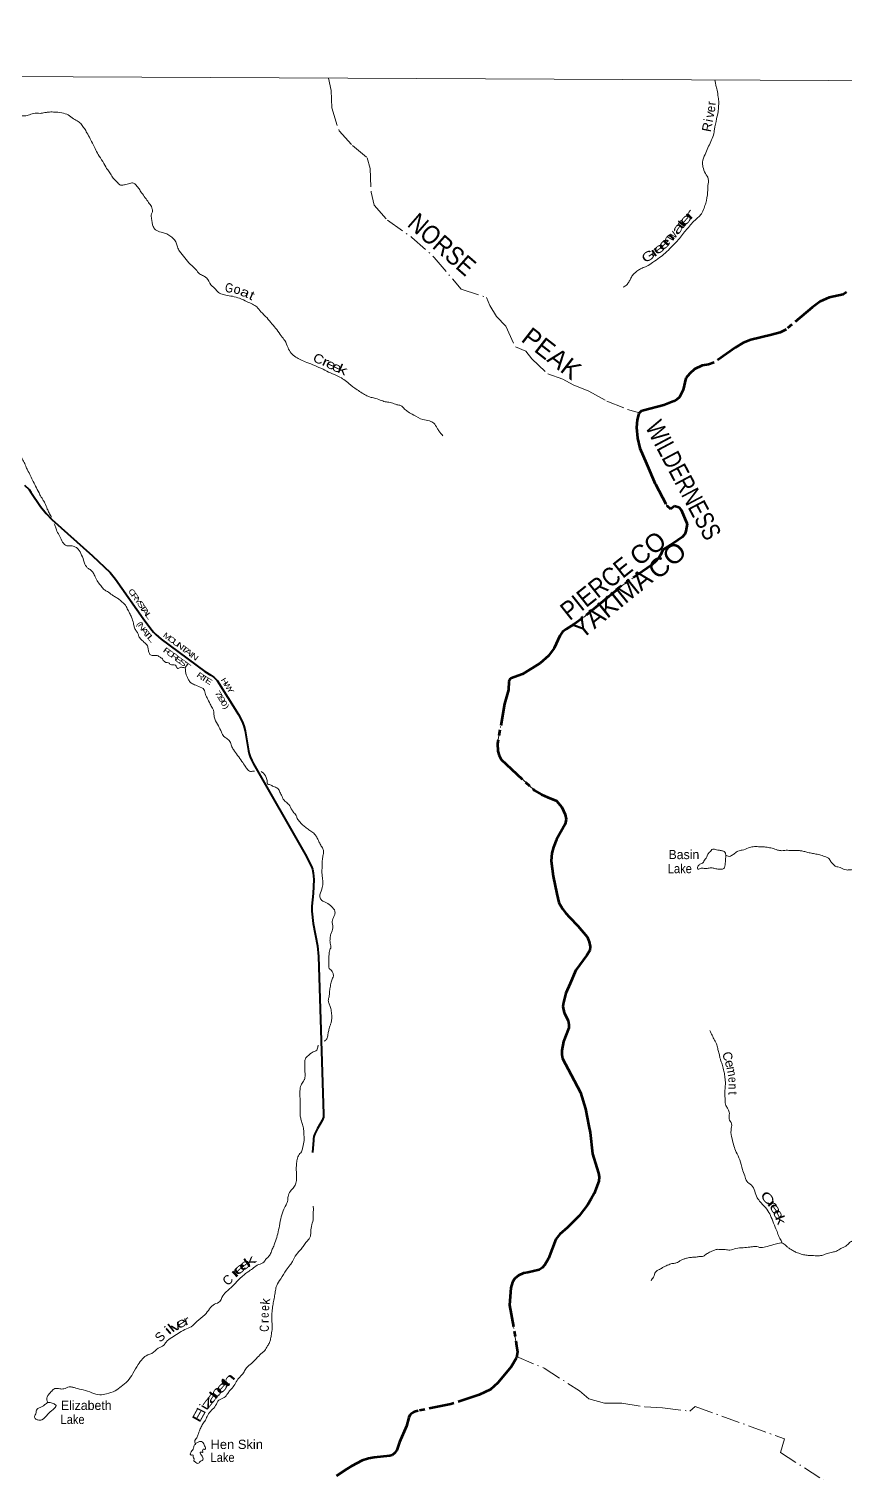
# Model space of a CAD drawing. Header units: feet. Extents: x -252658 to 9, y -366365 to -181930.
# Drawn here: x -124795 to -107069, y -213291 to -181930 of the extents above; entities that cross this region are included whole.
import ezdxf
from ezdxf.enums import TextEntityAlignment as Align

# ---------------------------------------------------------------- set-up
doc = ezdxf.new("R2010")
doc.units = ezdxf.units.FT
doc.header["$LTSCALE"] = 80
doc.linetypes.add('DOT_DASHED', pattern=[7.7, 5, -1.2, 0.3, -1.2])
doc.linetypes.add('LONG_DASH_SHORT_DASH', pattern=[9.9, 6, -1.2, 1.5, -1.2])
for name, color, linetype, lineweight in [('11', 7, 'LONG_DASH_SHORT_DASH', 60), ('26', 7, 'Continuous', 40), ('39', 7, 'Continuous', 13), ('4', 7, 'Continuous', 13), ('44', 7, 'DOT_DASHED', 13)]:
    doc.layers.add(name, color=color, linetype=linetype, lineweight=lineweight)
for name, color, linetype in [('12', 7, 'Continuous'), ('27', 7, 'Continuous'), ('41', 7, 'Continuous')]:
    doc.layers.add(name, color=color, linetype=linetype)

msp = doc.modelspace()

# ---------------------------------------------------------------- linework, layer by layer
at = {"layer": '11'}
for points in [[(-107036.22, -187647.28), (-107114.53, -187697.32), (-107412.2, -187761.36), (-107606.92, -187848.59), (-107787.41, -187979.67), (-108347.37, -188453.99), (-108479.41, -188520.3), (-108667.57, -188574.18), (-109114.16, -188679.29), (-109280.05, -188750.37), (-109446.81, -188849.67), (-109915.22, -189173.85), (-110038.04, -189217.14), (-110171.01, -189239.26), (-110338, -189315.36), (-110444.05, -189409.76), (-110526.31, -189513), (-110586.57, -189767.97), (-110661.66, -189923.3), (-110723.24, -189980.81), (-110787.33, -190015.81), (-111002.84, -190100.61), (-111445.47, -190213.8), (-111497.19, -190233.48), (-111531.13, -190263.89)], [(-111531.13, -190263.89), (-111548.4, -190279.37), (-111583.41, -190418.36), (-111597.05, -190588.74), (-111579.31, -190816.86), (-111528.34, -191035.8), (-111380.42, -191368.83), (-111189.25, -191818.85), (-110939.95, -192279.39), (-110862.21, -192350.4), (-110771.36, -192288.76), (-110680.13, -192316.41), (-110629.51, -192376.36), (-110505.3, -192662.94), (-110499.48, -192673.84), (-110524.11, -192834.06), (-110548.74, -192903.9), (-110604.13, -192969.9), (-110795.9, -193097.13), (-111025.02, -193244.89), (-111079.07, -193356.38), (-111168.72, -193479.07), (-111275.57, -193574.08), (-111973.49, -194060.41), (-112039.19, -194126.14), (-112321.86, -194354.34), (-112768.59, -194728.98), (-112949.26, -194853.26)], [(-112949.26, -194853.26), (-113127.19, -194962.18), (-113203.16, -195025.85), (-113266.79, -195105.97), (-113386.14, -195373.81), (-113513.14, -195545.56), (-113687.94, -195703.32), (-114077.37, -195943.64), (-114337.12, -196036.14), (-114369.21, -196102.24), (-114381.26, -196283.19), (-114466, -196586.24), (-114615.55, -197445.67), (-114610.76, -197614.92), (-114584.76, -197710.65), (-114535.49, -197796.93), (-114432.32, -197897.9), (-113812.44, -198467.95), (-113660.95, -198556.97), (-113533.67, -198610.38), (-113334.38, -198694.95), (-113223.68, -198830.17), (-113147.98, -198988.05), (-113129.25, -199089), (-113149.66, -199197.22), (-113333.03, -199531.68), (-113400.23, -199701.14), (-113437.18, -199828.5), (-113455.2, -199995.34), (-113405.64, -200325.59), (-113330.43, -200712.36), (-113287.32, -200898.72), (-113208.57, -201041.16), (-113135.4, -201132.9), (-113053.29, -201219.17), (-112870.15, -201405.85), (-112673.5, -201644.39), (-112624.23, -201751.2), (-112607.8, -201853.91), (-112613.96, -201942.24), (-112678.48, -202042.94), (-112918.04, -202372.94), (-113042.22, -202656.54)], [(-113042.22, -202656.54), (-113134.83, -202868.04), (-113184.67, -203072.03), (-113196.98, -203158.31), (-113168.24, -203293.88), (-113083.34, -203459.78), (-113067.65, -203546.54), (-113070.6, -203624.81), (-113187.4, -203919.57), (-113223.67, -204113.49), (-113223.67, -204199.77), (-113208.43, -204289.49), (-113016.5, -204642.98), (-112814.77, -205026.71), (-112709.16, -205379.53), (-112635.01, -205754.91)], [(-112635.01, -205754.91), (-112606.89, -205897.24), (-112554.37, -206360.26), (-112458.39, -206660.71), (-112423.04, -206779.81), (-112410.72, -206853.76), (-112418.54, -206950.65)], [(-112418.54, -206950.65), (-112521.06, -207217.36), (-112581.11, -207336.49), (-112655.02, -207455.63), (-112846.22, -207705.58), (-113096.75, -207958.59)], [(-113096.75, -207958.59), (-113262.68, -208100.64), (-113348.21, -208212.53), (-113510.2, -208633.65), (-113587.04, -208770.3), (-113644.52, -208836.03), (-113714.92, -208875.42), (-113961.48, -208931.06)], [(-113961.48, -208931.06), (-114050.84, -208951.23), (-114159.8, -208998.31), (-114244.5, -209064.36), (-114295.29, -209146.21), (-114326.43, -209266.87), (-114353.51, -209640.77), (-114202.92, -210528.67), (-114186.49, -210656.03), (-114208.07, -210786.36), (-114324.1, -210984.58), (-114609.39, -211329.79), (-114769.52, -211473.59), (-115015.64, -211592.62), (-115631.65, -211794.97), (-116343.59, -211940.25), (-116428.27, -211962.47), (-116490.59, -211993.4), (-116520.65, -212032.31), (-116543.51, -212083.5), (-116593.19, -212270.17), (-116742.57, -212620.98), (-116804.98, -212789.26), (-116854.25, -212861.16), (-116903.52, -212898.14), (-116957.75, -212914.97), (-117297.68, -212953.6), (-117416.75, -212970.03), (-117554.87, -213014.88), (-117785.25, -213139.5), (-117883.79, -213197.02), (-118113.71, -213349.02)]]:
    msp.add_lwpolyline(points, dxfattribs=at)
at = {"layer": '26'}
msp.add_lwpolyline([(-124886.98, -191834.6), (-124788.76, -191935.37), (-124752.69, -191986.38), (-124539.34, -192303.75), (-124420.72, -192450.45), (-124296.73, -192583.55), (-123410.26, -193374.89), (-123031.23, -193737.3), (-122910, -193879.98), (-122309.62, -194735.56), (-122149.27, -194960.97), (-122088.13, -195033.31), (-122035.91, -195083.08), (-121922.66, -195184.45), (-120973.84, -195887.38), (-120843.49, -195965.18), (-120781.32, -196004.99), (-120753.97, -196027.39), (-120707.04, -196078.73), (-120244.13, -196817.27), (-120160.85, -196971.69), (-120123.55, -197066.25), (-120095.98, -197171.37), (-120024.21, -197605.8), (-120009.16, -197669.67), (-119985.54, -197739.34), (-119955.69, -197813.99), (-119918.14, -197889.46), (-118792.11, -199849.41), (-118657.91, -200119.03), (-118633.98, -200179.12), (-118619.06, -200256.26), (-118608.05, -200402.62), (-118618.44, -200704.24), (-118648.9, -200977.87), (-118649.01, -201088.29), (-118619.2, -201353.76), (-118523.4, -201838.5), (-118501.59, -202073.8), (-118393.19, -205498.46), (-118398.98, -205562.61), (-118427.48, -205637.17), (-118528.07, -205809.99), (-118585.49, -205923.42), (-118602.9, -205978.16), (-118610.36, -206035.39), (-118615.33, -206060.28), (-118637.1, -206330.68)], dxfattribs=at)
at = {"layer": '39'}
msp.add_line((-118505.64, -204007.06), (-118517.86, -204017.5), dxfattribs=at)
for points in [[(-111892.17, -187536.96), (-111817.75, -187492.91), (-111765.35, -187426.67), (-111729.02, -187360.39), (-111686.62, -187282.06), (-111628.22, -187223.88), (-111547.72, -187161.75), (-111477.34, -187123.72), (-111376.82, -187083.77), (-111248.07, -187001.65), (-111097.17, -186895.45), (-110974.4, -186799.24), (-110841.49, -186664.83), (-110740.8, -186564.53), (-110644.09, -186452.15), (-110555.41, -186335.72), (-110472.8, -186239.39), (-110380.13, -186135.05), (-110265.37, -186028.75), (-110188.83, -185944.48), (-110132.25, -185821.93), (-110095.79, -185711.4), (-110054.95, -185476.15), (-110046.5, -185331.35), (-110042.05, -185182.5), (-110101.96, -185067.68), (-110155.76, -184922.7), (-110163.5, -184822.1), (-110110.81, -184655.28), (-110050.16, -184512.63), (-109928.88, -184235.37), (-109904.43, -184110.72), (-109859.59, -183881.52), (-109829.04, -183730.74), (-109816.67, -183620.14), (-109812.38, -183525.61), (-109824.09, -183408.91), (-109849.76, -183257.97), (-109873.56, -183157.32), (-109889.41, -183082.85), (-109898.78, -183043.47)], [(-125327.87, -183713.11), (-125317.25, -183715.93), (-125223.73, -183773.64), (-125089.92, -183811.3), (-124957.41, -183815.69), (-124859.02, -183815.96), (-124754.51, -183784.06), (-124623.92, -183760.29), (-124549.64, -183764.51), (-124449.2, -183748.7), (-124378.88, -183736.82), (-124258.4, -183735.14), (-124079.74, -183753.74), (-123941.32, -183798.38), (-123825.1, -183881.17), (-123722.87, -183943.81), (-123652.77, -184004.36), (-123622.77, -184048.69), (-123588.77, -184093.04), (-123534.82, -184185.72), (-123462.91, -184316.67), (-123401.02, -184439.55), (-123341.12, -184560.41), (-123267.21, -184691.36), (-123167.27, -184850.55), (-123083.35, -184993.61), (-123023.35, -185078.26), (-122961.37, -185170.96), (-122881.29, -185253.66), (-122845.26, -185291.97), (-122789.13, -185326.33), (-122716.8, -185312.45), (-122660.55, -185300.53), (-122602.27, -185284.6), (-122523.94, -185276.77), (-122463.84, -185325.21), (-122401.82, -185405.85), (-122347.84, -185486.46), (-122267.83, -185595.3), (-122195.84, -185698.09), (-122133.85, -185786.77), (-122113.93, -185843.15), (-122110.02, -185877.36), (-122120.18, -185919.57), (-122140.41, -185973.83), (-122130.58, -186046.27), (-122092.94, -186223.39), (-122042.94, -186291.93), (-121924.62, -186342.54), (-121826.31, -186370.98), (-121732.08, -186423.54), (-121651.96, -186490.14), (-121593.98, -186578.81), (-121568.13, -186665.38), (-121522.2, -186756.02), (-121406.17, -186903.19), (-121288.1, -187042.31), (-121167.94, -187155.29), (-121087.89, -187248.04), (-121001.68, -187294.55), (-120935.55, -187338.99), (-120839.59, -187486.1), (-120731.46, -187590.99), (-120679.43, -187653.5), (-120627.3, -187679.79), (-120518.96, -187712.28), (-120372.45, -187736.82), (-120221.98, -187779.48), (-120053.53, -187856.38), (-119941.23, -187906.98), (-119845.02, -187967.59), (-119754.96, -188070.43), (-119622.82, -188205.57), (-119516.77, -188334.61), (-119410.71, -188459.61), (-119312.71, -188596.67), (-119238.71, -188697.45), (-119166.87, -188852.54), (-119100.95, -188971.41), (-118996.78, -189056.18), (-118888.53, -189118.84), (-118758.16, -189171.5), (-118587.68, -189242.37), (-118407.19, -189319.31), (-118242.77, -189400.23), (-118068.29, -189475.14), (-117843.84, -189630.65), (-117667.53, -189765.91), (-117555.29, -189836.63), (-117453.05, -189895.24), (-117362.8, -189931.7)], [(-117362.8, -189931.7), (-117262.46, -189954.11), (-117134.09, -190000.73), (-117031.77, -190031.18), (-116919.37, -190047.58), (-116805.03, -190090.14), (-116720.76, -190110.49), (-116634.63, -190185.16), (-116556.49, -190245.72), (-116438.22, -190314.44), (-116239.72, -190413.55), (-116093.22, -190444.13), (-116001, -190492.66), (-115929.01, -190597.46), (-115885.03, -190663.97), (-115841.03, -190724.44), (-115803, -190766.78)], [(-125366.12, -190675.88), (-125308.79, -190770.7), (-125224.7, -190857.43), (-125168.61, -190901.84), (-125106.55, -190968.4), (-125060.56, -191032.89), (-125020.61, -191105.42), (-124970.72, -191214.18), (-124908.78, -191318.95), (-124862.89, -191421.67), (-124822.98, -191508.28), (-124759.09, -191635.18), (-124699.21, -191760.07), (-124631.32, -191893.02), (-124553.45, -192044.1), (-124493.51, -192148.87), (-124445.55, -192229.46), (-124395.72, -192356.33), (-124355.78, -192434.89), (-124307.86, -192527.55), (-124305.19, -192533.11)], [(-124246.41, -192675.39), (-124220.12, -192741.02), (-124186.26, -192833.65), (-124120.34, -192954.52), (-124062.45, -193073.36), (-123970.32, -193154.08), (-123896.02, -193154.29), (-123811.73, -193168.6), (-123749.58, -193202.97), (-123667.59, -193319.87), (-123605.76, -193464.87), (-123577.91, -193553.45), (-123501.88, -193650.22), (-123431.73, -193694.67), (-123385.74, -193761.18), (-123341.83, -193853.83), (-123277.9, -193966.65), (-123219.87, -194037.22), (-123151.81, -194109.82), (-123089.67, -194146.2), (-122987.48, -194220.91), (-122921.34, -194265.35), (-122847.17, -194307.8), (-122785.07, -194360.27), (-122714.97, -194422.82), (-122657.03, -194521.55), (-122607.1, -194616.23), (-122565.19, -194706.87), (-122523.4, -194837.73), (-122505.56, -194916.23), (-122471.64, -194990.75), (-122425.64, -195055.25), (-122405.75, -195119.68), (-122355.75, -195188.21), (-122273.64, -195264.87), (-122221.6, -195323.35), (-122201.75, -195403.87), (-122181.89, -195480.36), (-122139.88, -195532.78), (-122087.69, -195538.96), (-122027.45, -195539.13), (-121985.3, -195545.28), (-121961.26, -195565.46), (-121895.11, -195605.87), (-121875.15, -195646.16), (-121841.1, -195674.42), (-121819.04, -195686.55), (-121762.84, -195692.74), (-121718.78, -195733.09), (-121670.61, -195739.26), (-121610.4, -195749.48), (-121566.41, -195813.97), (-121550.35, -195816.03), (-121494.06, -195792.04), (-121459.94, -195794.08), (-121403.75, -195812.41), (-121391.92, -195884.86), (-121352.13, -196015.72), (-121316.18, -196082.2), (-121266.15, -196138.66), (-121171.89, -196179.15), (-121041.54, -196239.86), (-121009.46, -196254.03), (-120967.58, -196354.73), (-120925.7, -196455.42), (-120857.83, -196592.39), (-120807.88, -196679.03), (-120781.94, -196735.42), (-120776.15, -196817.91), (-120754.34, -196914.53), (-120678.47, -197065.61)], [(-120678.47, -197065.61), (-120612.59, -197198.55), (-120560.66, -197293.24), (-120498.53, -197335.65), (-120428.45, -197404.24), (-120396.6, -197498.87), (-120350.65, -197579.46), (-120262.66, -197704.42), (-120166.66, -197837.45), (-120096.67, -197940.23), (-120046.68, -198010.77), (-120006.62, -198047.09), (-119912.25, -198049.36), (-119891.39, -198048.43)], [(-119752.79, -198056.07), (-119728.31, -198067.79), (-119642.8, -198183.29), (-119617.14, -198273.12), (-119613.85, -198321.75), (-119553.67, -198342.03), (-119487.52, -198382.45), (-119393.25, -198418.91), (-119353.27, -198479.37), (-119309.35, -198570.01), (-119285.41, -198624.39), (-119251.44, -198680.81), (-119175.33, -198747.4), (-119095.35, -198864.29), (-119053.38, -198932.8), (-118993.35, -199007.4), (-118965.43, -199073.85), (-118905.42, -199152.47), (-118823.34, -199237.18), (-118753.21, -199289.68), (-118671.05, -199348.24), (-118588.92, -199414.85), (-118542.93, -199481.36), (-118497.01, -199574.02), (-118457.08, -199654.59), (-118409.11, -199731.16), (-118397.3, -199813.67), (-118413.65, -199912.19), (-118424.01, -200022.8), (-118424.25, -200105.27), (-118432.61, -200219.9), (-118418.97, -200364.78), (-118413.3, -200485.48), (-118429.71, -200608.14), (-118474.38, -200776.99), (-118436.44, -200851.53), (-118332.18, -200904.11), (-118219.97, -200988.91), (-118149.98, -201087.67), (-118152.2, -201162.09), (-118178.48, -201222.37), (-118204.94, -201345), (-118191.09, -201417.45), (-118223.6, -201548.11), (-118247.91, -201624.49), (-118254.08, -201674.76), (-118254.13, -201692.86), (-118256.23, -201725.04), (-118248.36, -201781.39), (-118238.49, -201839.75), (-118240.65, -201892.04), (-118260.83, -201926.19), (-118271.05, -201988.52), (-118283.52, -202135.33), (-118281.91, -202274.13), (-118274.06, -202334.5), (-118239.99, -202358.73), (-118209.99, -202399.04), (-118184.05, -202455.44), (-118182.15, -202495.68), (-118198.35, -202541.9), (-118228.73, -202632.33), (-118251.15, -202746.93), (-118265.51, -202851.49), (-118273.81, -202946.01), (-118292.12, -203028.44), (-118276.26, -203098.88), (-118246.37, -203177.42), (-118224.6, -203288.11), (-118216.91, -203406.82), (-118227.2, -203495.3), (-118247.46, -203557.6), (-118277.89, -203664.13), (-118296.18, -203740.52), (-118318.57, -203843.05), (-118358.88, -203897.25), (-118383.29, -203912.11)], [(-109658.75, -199878.03), (-109630.66, -199884.14), (-109582.53, -199904.39), (-109536.28, -199882.39), (-109469.89, -199838.32), (-109395.44, -199784.22), (-109301, -199762.35), (-109170.34, -199714.43), (-109065.85, -199688.57), (-108949.39, -199688.89), (-108836.96, -199693.23), (-108760.68, -199701.48), (-108656.32, -199721.89), (-108533.95, -199760.44), (-108445.64, -199774.77), (-108379.36, -199768.92), (-108258.88, -199769.25), (-108156.48, -199773.56), (-108060.1, -199773.82), (-107989.85, -199784.07), (-107903.57, -199806.44), (-107801.23, -199828.85), (-107702.89, -199847.23), (-107594.54, -199873.68), (-107486.21, -199910.18), (-107428.06, -199938.51), (-107382.08, -200007.03), (-107328.03, -200065.51), (-107267.94, -200117.98), (-107223.79, -200126.14), (-107041.26, -200193.03), (-106964.95, -200191.23), (-106890.62, -200181.38), (-106816.3, -200171.52), (-106782.32, -200225.93), (-106734.26, -200270.32), (-106655.96, -200276.57), (-106575.68, -200288.86), (-106517.47, -200297.07), (-106435.12, -200287.24), (-106344.81, -200303.58), (-106184.26, -200334.2), (-106087.99, -200376.7), (-105999.62, -200368.9), (-105941.29, -200334.87), (-105872.94, -200306.89), (-105802.62, -200293.01), (-105710.31, -200311.37), (-105539.54, -200279.65), (-105330.45, -200189.71), (-105107.28, -200093.77), (-105008.8, -200059.85), (-104888.21, -200023.97), (-104765.58, -199972.01), (-104693.25, -199960.14), (-104520.56, -199956.59), (-104400.09, -199958.94), (-104255.52, -199963.36), (-104122.95, -199947.63), (-104052.56, -199907.6), (-103972.12, -199865.58), (-103877.72, -199859.8), (-103604.5, -199810.27), (-103477.83, -199754.29), (-103315.06, -199710.49), (-103216.54, -199664.49), (-103089.8, -199584.38), (-102971.12, -199510.28), (-102868.54, -199452.23), (-102822.21, -199402.07), (-102765.87, -199359.98), (-102677.46, -199338.1), (-102581, -199314.23), (-102510.55, -199254.07), (-102407.91, -199171.88), (-102315.01, -198989.09), (-102252.53, -198906.79), (-102191.98, -198800.34), (-102089.37, -198728.21), (-101972.75, -198674.22), (-101717.46, -198578.37), (-101462.23, -198504.64), (-101291.36, -198438.73), (-101152.72, -198406.93), (-101018.12, -198385.18), (-100919.59, -198335.16), (-100907.35, -198270.82), (-100913.2, -198210.46), (-100874.81, -198126.08), (-100816.33, -198041.76), (-100685.4, -197897.29)], [(-109658.75, -199878.03), (-109669.19, -200014.79), (-109675.41, -200083.17), (-109687.62, -200139.46), (-109703.75, -200163.55), (-109772.07, -200177.44), (-109852.37, -200171.19), (-109898.52, -200161), (-109976.79, -200146.7), (-110067.19, -200160.53), (-110129.43, -200158.35), (-110213.78, -200162.14), (-110243.93, -200174.13), (-110268.03, -200174.06), (-110273.95, -200137.84), (-110257.78, -200103.68), (-110205.45, -200061.59), (-110167.26, -200045.6), (-110145.11, -200025.54), (-110122.9, -199983.36), (-110086.63, -199939.21), (-110070.47, -199907.07), (-110058.3, -199864.86), (-110011.96, -199808.66), (-109975.71, -199770.54), (-109941.48, -199740.47), (-109865.23, -199756.77), (-109796.98, -199765), (-109728.75, -199781.28), (-109692.65, -199795.46), (-109668.64, -199825.7), (-109662.69, -199849.86), (-109658.75, -199878.03)], [(-110005.06, -203680.94), (-109957.16, -203783.66), (-109905.25, -203886.4), (-109853.35, -203993.15), (-109829.54, -204091.79), (-109803.7, -204184.39), (-109787.89, -204270.93), (-109765.99, -204335.36), (-109732.15, -204440.06), (-109700.38, -204560.84), (-109682.62, -204669.51), (-109668.93, -204798.29), (-109673.27, -204910.92), (-109681.69, -205045.68), (-109674.06, -205184.49), (-109656.35, -205309.26), (-109612.39, -205383.81), (-109582.55, -205480.45), (-109586.9, -205595.09), (-109535.01, -205705.87), (-109545.45, -205844.64), (-109523.89, -206029.77), (-109484.18, -206182.75), (-109432.36, -206319.68), (-109358.54, -206484.84), (-109298.92, -206696.21), (-109249.11, -206833.14), (-109205.28, -206953.95), (-109105.13, -207038.72), (-109031.2, -207165.65), (-108977.4, -207310.63), (-108825.33, -207494.1), (-108725.32, -207629.15), (-108655.45, -207774.18), (-108585.69, -207953.4), (-108535.84, -208074.23), (-108495.98, -208178.94), (-108472, -208217.23), (-108432.11, -208295.8)], [(-118517.86, -204017.5), (-118544.22, -204105.94), (-118644.77, -204157.96), (-118705.16, -204210.09), (-118777.63, -204274.26), (-118801.95, -204352.65), (-118802.29, -204469.32), (-118796.68, -204614.17), (-118805.04, -204726.79), (-118833.3, -204779.01), (-118883.75, -204865.37), (-118908.22, -204994.04), (-118906.68, -205156.98), (-118905.11, -205307.86), (-118905.5, -205444.64), (-118899.76, -205541.21), (-118879.91, -205623.74), (-118852.09, -205724.4), (-118828.28, -205823.03), (-118820.62, -205951.79), (-118816.94, -206066.46), (-118847.48, -206213.22), (-118863.76, -206289.61), (-118924.25, -206373.93), (-118966.72, -206478.42), (-118983.1, -206591.02), (-118987.47, -206713.71), (-118981.84, -206848.5), (-118990.21, -206967.16), (-119022.61, -207059.6), (-119095.14, -207145.9), (-119159.71, -207254.35), (-119174.09, -207364.94), (-119210.53, -207467.43), (-119271.13, -207593.99), (-119323.84, -207768.85), (-119362.57, -207967.89), (-119401.2, -208132.73), (-119449.84, -208289.5), (-119488.26, -208383.94), (-119526.68, -208474.35), (-119567.09, -208562.75), (-119613.42, -208612.91), (-119663.79, -208671.11), (-119690, -208709.25), (-119806.61, -208761.23), (-119913.24, -208833.35), (-120011.84, -208903.49), (-120088.3, -208957.59), (-120170.83, -209027.76), (-120283.58, -209134.07), (-120364.16, -209224.36), (-120511.12, -209356.72), (-120601.82, -209475.15), (-120644.24, -209561.53), (-120764.91, -209625.57), (-120869.6, -209723.85), (-120974.4, -209856.32), (-121145.48, -209996.66), (-121270.31, -210112.98), (-121409.04, -210172.95), (-121555.87, -210261.05), (-121688.64, -210343.16), (-121815.44, -210445.4), (-121865.83, -210513.65), (-121984.49, -210579.71), (-122125.38, -210691.96), (-122213.83, -210725.92), (-122326.5, -210806.07), (-122419.24, -210934.55), (-122534.25, -211125.33), (-122647.17, -211289.97), (-122788.07, -211410.27), (-122918.86, -211502.44), (-123109.81, -211570.31), (-123250.42, -211588.03), (-123427, -211545.29), (-123615.58, -211484.43), (-123776.1, -211443.75), (-123840.3, -211425.47), (-123916.59, -211419.23), (-124037.19, -211461.14), (-124123.53, -211460.9), (-124233.95, -211456.57), (-124296.35, -211508.7), (-124370.89, -211592.98), (-124401.19, -211655.25), (-124401.33, -211705.54), (-124397.39, -211731.7), (-124386.77, -211754.67)], [(-111279.74, -209116.69), (-111261.55, -209074.5), (-111229.31, -209036.37), (-111209.06, -208978.09), (-111198.93, -208945.93), (-111164.68, -208905.79), (-111102.32, -208867.75), (-111058.08, -208845.74), (-111007.79, -208813.69), (-110983.67, -208805.71), (-110931.38, -208777.7), (-110899.23, -208767.73), (-110852.98, -208745.73), (-110806.77, -208737.81), (-110734.45, -208725.94), (-110684.19, -208703.95), (-110627.86, -208665.89), (-110563.53, -208639.92), (-110497.21, -208621.99), (-110402.79, -208606.16), (-110318.44, -208602.37), (-110244.11, -208590.51), (-110143.68, -208578.72), (-110081.3, -208532.62), (-110037.05, -208506.59), (-109942.55, -208462.6), (-109870.18, -208434.64), (-109787.85, -208432.86), (-109673.41, -208437.19), (-109569.02, -208447.54), (-109440.41, -208411.69), (-109283.74, -208396.03), (-109137.12, -208382.35), (-109056.77, -208372.52), (-108988.5, -208372.7), (-108926.3, -208388.97), (-108797.76, -208379.27), (-108641, -208333.43), (-108528.47, -208303.57), (-108464.18, -208289.67), (-108440.09, -208291.74), (-108347.91, -208356.37), (-108301.84, -208396.73), (-108237.7, -208437.14), (-108163.53, -208481.6), (-108077.29, -208516.03), (-107970.96, -208548.51), (-107870.6, -208562.87), (-107790.28, -208563.09), (-107649.75, -208573.54), (-107551.31, -208555.7), (-107458.85, -208523.77), (-107340.3, -208493.93), (-107253.88, -208470.03), (-107163.37, -208415.96), (-107054.78, -208359.94), (-106970.23, -208285.75), (-106889.77, -208237.69), (-106773.21, -208205.83), (-106692.88, -208200.02), (-106604.53, -208200.26), (-106503.98, -208148.24), (-106457.68, -208108.13), (-106385.26, -208062.07), (-106284.68, -207999.99), (-106216.19, -207923.74), (-106099.47, -207833.54), (-106014.95, -207771.41), (-105934.51, -207727.38), (-105809.91, -207693.53), (-105711.47, -207675.7), (-105611.08, -207677.99), (-105538.84, -207696.29), (-105472.57, -207692.45), (-105406.21, -207658.44), (-105295.72, -207640.64), (-105211.26, -207596.62), (-105088.49, -207500.4), (-105018, -207428.18), (-104937.42, -207337.88), (-104846.79, -207241.58), (-104762.18, -207147.27), (-104675.54, -207044.91), (-104623.07, -206954.54), (-104564.57, -206862.17), (-104467.82, -206731.68), (-104421.43, -206661.41), (-104340.8, -206553.01), (-104288.35, -206468.67), (-104207.84, -206402.51), (-104145.49, -206368.48)], [(-121175.37, -212646.23), (-121187.21, -212627.67), (-121189.08, -212579.38), (-121158.84, -212539.24), (-121126.51, -212468.92), (-121100.21, -212398.59), (-121061.79, -212308.17), (-121015.35, -212219.79), (-120960.91, -212139.48), (-120908.39, -212033.01), (-120829.77, -211926.62), (-120739.12, -211824.28), (-120668.5, -211705.79), (-120555.9, -211651.79), (-120475.31, -211559.48), (-120420.9, -211491.24), (-120340.3, -211392.89), (-120273.71, -211280.43), (-120193.1, -211182.09), (-120134.68, -211113.86), (-120082.21, -211023.48), (-120021.78, -210959.28), (-119965.44, -210917.19), (-119826.47, -210772.74), (-119731.83, -210680.47), (-119671.43, -210626.32), (-119610.92, -210529.94), (-119570.54, -210455.62), (-119544.2, -210373.22), (-119527.85, -210274.7), (-119511.42, -210148.01), (-119515.04, -210009.21), (-119516.69, -209886.5), (-119510.28, -209751.74), (-119491.83, -209621.04), (-119469.4, -209502.42), (-119446.95, -209377.76), (-119428.57, -209269.19), (-119412.35, -209216.93), (-119325.59, -209070.33), (-119204.57, -208883.59), (-119119.91, -208771.17), (-119071.5, -208694.87), (-119010.94, -208582.39), (-118900.11, -208447.92), (-118839.64, -208367.62), (-118779.16, -208285.32), (-118710.65, -208203.03), (-118682.37, -208144.78), (-118672.04, -208044.23), (-118649.53, -207895.43), (-118619.01, -207756.72), (-118618.72, -207656.14), (-118616.5, -207583.73), (-118618.25, -207495.22)], [(-124386.77, -211754.67), (-124353.29, -211755.96), (-124265.01, -211780.34), (-124204.89, -211820.74), (-124269.4, -211909.07), (-124382.14, -212011.35), (-124513, -212131.68), (-124597.36, -212137.49), (-124657.5, -212105.13), (-124675.5, -212078.93), (-124647.18, -212006.6), (-124634.95, -211944.27), (-124614.74, -211900.07), (-124550.38, -211864.04), (-124492.08, -211840.06), (-124431.7, -211791.95), (-124397.49, -211765.9), (-124386.77, -211754.67)], [(-121175.37, -212646.23), (-121114.89, -212615.8), (-121092.77, -212603.79), (-121066.66, -212601.85), (-121022.53, -212618.06), (-120998.54, -212654.34), (-120978.58, -212696.64), (-120956.63, -212744.97), (-120962.72, -212767.09), (-120974.8, -212779.12), (-120992.85, -212771.03), (-121010.93, -212772.99), (-121021.06, -212805.14), (-121015.14, -212841.37), (-121035.21, -212839.3), (-121055.28, -212833.21), (-121067.34, -212837.2), (-121075.41, -212853.27), (-121059.44, -212883.49), (-121033.44, -212921.78), (-121013.48, -212962.07), (-121015.6, -213002.29), (-121045.79, -213024.34), (-121084, -213044.35), (-121098.12, -213068.45), (-121126.27, -213082.45), (-121168.38, -213060.21), (-121196.43, -213038), (-121214.46, -213023.87), (-121210.4, -213009.8), (-121208.3, -212979.63), (-121224.27, -212945.39), (-121224.21, -212925.28), (-121228.15, -212899.12), (-121260.29, -212901.04), (-121280.35, -212896.96), (-121288.28, -212860.73), (-121270.12, -212828.59), (-121239.89, -212790.46), (-121219.67, -212744.25), (-121211.54, -212710.07), (-121195.38, -212675.92), (-121179.29, -212665.91), (-121175.37, -212646.23)]]:
    msp.add_spline(points, degree=3, dxfattribs=at)
at = {"layer": '4'}
msp.add_lwpolyline([(-250643.67, -181929.5), (-219314.25, -182252.72), (-187984.41, -182532.85), (-156654.22, -182769.88), (-125323.73, -182963.82), (-93993.01, -183114.65), (-62662.1, -183222.4), (-31331.08, -183287.04), (0, -183308.59), (0, -366365.25), (-31582.88, -366343.53), (-63165.71, -366278.36), (-94748.41, -366181.36), (-126330.93, -366017.71), (-157913.21, -365822.21), (-189495.2, -365583.27), (-221076.82, -365300.9), (-252658.03, -364975.08)], close=True, dxfattribs=at)
msp.add_lwpolyline([(-250643.67, -181929.5), (-219314.25, -182252.72), (-187984.41, -182532.85), (-156654.22, -182769.88), (-125323.73, -182963.82), (-93993.01, -183114.65), (-62662.1, -183222.4), (-31331.08, -183287.04), (0, -183308.59), (0, -366365.25), (-31582.88, -366343.53), (-63165.71, -366278.36), (-94748.41, -366181.36), (-126330.93, -366017.71), (-157913.21, -365822.21), (-189495.2, -365583.27), (-221076.82, -365300.9), (-252658.03, -364975.08)], close=True, dxfattribs=at)
at = {"layer": '44'}
for points in [[(-118289.79, -183001.42), (-118232.18, -183264.88), (-118218.35, -183645.44), (-118058.51, -184143.54), (-117767, -184461.14), (-117445.04, -184728.58), (-117386.13, -184960.4), (-117363.05, -185477.91), (-117294.34, -185754.08), (-117006.93, -186085.75), (-116478.61, -186456.95), (-115992.86, -186890.32), (-115408.15, -187581.91), (-114854.59, -187761.98), (-114783.26, -187933.48), (-114638.01, -188177.84), (-114434.28, -188388.28), (-114229.92, -188832.26), (-114003.41, -188928.07), (-113873.77, -189093.83), (-113524.03, -189419.79), (-113197.17, -189536.27), (-112974.86, -189662.25), (-112634.05, -189798.93), (-112245.45, -190010.35), (-111792.4, -190195.93), (-111531.13, -190263.89), (-111583.41, -190418.36), (-111597.05, -190588.74), (-111579.31, -190816.86), (-111528.34, -191035.8), (-111380.42, -191368.83), (-111189.25, -191818.85), (-110939.95, -192279.39), (-110862.21, -192350.4), (-110771.36, -192288.76), (-110680.13, -192316.41), (-110629.51, -192376.36), (-110505.3, -192662.94), (-110524.11, -192834.06), (-110548.74, -192903.9), (-110604.13, -192969.9), (-111025.02, -193244.89), (-111168.72, -193479.07), (-111275.57, -193574.08), (-111973.49, -194060.41), (-112768.59, -194728.98), (-113127.19, -194962.18), (-113266.79, -195105.97), (-113386.14, -195373.81), (-113513.14, -195545.56), (-113687.94, -195703.32), (-114077.37, -195943.64), (-114337.12, -196036.14), (-114369.21, -196102.24), (-114381.26, -196283.19), (-114466, -196586.24), (-114615.55, -197445.67), (-114610.76, -197614.92), (-114535.49, -197796.93), (-113812.44, -198467.95), (-113334.38, -198694.95), (-113223.68, -198830.17), (-113129.25, -199089), (-113149.66, -199197.22), (-113400.23, -199701.14), (-113455.2, -199995.34), (-113287.32, -200898.72), (-113053.29, -201219.17), (-112673.5, -201644.39), (-112624.23, -201751.2), (-112613.96, -201942.24), (-112918.04, -202372.94), (-113134.83, -202868.04), (-113184.67, -203072.03), (-113196.98, -203158.31), (-113168.24, -203293.88), (-113083.34, -203459.78), (-113067.65, -203546.54), (-113070.6, -203624.81), (-113187.4, -203919.57), (-113223.67, -204113.49), (-113208.43, -204289.49), (-112814.77, -205026.71), (-112709.16, -205379.53), (-112606.89, -205897.24), (-112554.37, -206360.26), (-112423.04, -206779.81), (-112410.72, -206853.76), (-112418.54, -206950.65), (-112581.11, -207336.49), (-112846.22, -207705.58), (-113096.75, -207958.59), (-113262.68, -208100.64), (-113348.21, -208212.53)], [(-113348.21, -208212.53), (-113510.2, -208633.65), (-113587.04, -208770.3), (-113644.52, -208836.03), (-113714.92, -208875.42), (-114050.84, -208951.23), (-114159.8, -208998.31), (-114244.5, -209064.36), (-114295.29, -209146.21), (-114326.43, -209266.87), (-114353.51, -209640.77), (-114202.92, -210528.67), (-114186.49, -210656.03), (-114203.82, -210760.69), (-113606.98, -211010.71), (-112838.23, -211501.94), (-112632.3, -211680.19), (-112291.22, -211770.56), (-111915.46, -211772.54), (-111417.56, -211849.65), (-111033.9, -211875.83), (-110437.49, -211945.4), (-110324.36, -211843.33), (-108385.33, -212548.08), (-108471.46, -212841.55), (-107108.18, -213720.43)]]:
    msp.add_lwpolyline(points, dxfattribs=at)

# ---------------------------------------------------------------- texts
at = {"layer": '12'}
for s, rotation, p in [('CO', 37.87, (-111545.93, -193612.84)), ('YAKIMA', 38.984, (-112789.74, -195196.12))]:
    msp.add_text(s, height=400, rotation=rotation, dxfattribs=at).set_placement(p)
for s, rotation, width, p in [('CO', 41.643, 1.1, (-111132.43, -193911.45)), ('PIERCE', 38.484, 0.9, (-113050.45, -194792.78))]:
    msp.add_text(s, height=400, rotation=rotation, dxfattribs=dict(at, width=width)).set_placement(p)
at = {"layer": '27'}
for s, rotation, width, p in [('C', 305.058, 1.35, (-122600.33, -194199.43)), ('R', 305.058, 1.35, (-122535.2, -194292.25)), ('Y', 305.058, 1.5, (-122469.79, -194385.44)), ('S', 305.058, 1.5, (-122410.53, -194466.21)), ('T', 305.058, 1.7, (-122359.01, -194543.83)), ('A', 305.058, 1.55, (-122310.95, -194618.35)), ('L', 305.427, 1.7, (-122239.73, -194709.81)), ('(', 305.058, 1.25, (-122442.33, -194877.22)), ('N', 305.427, 1.4, (-122390.97, -194948.99)), ('A', 305.427, 1.55, (-122324.14, -195042.92)), ('T', 309.204, 1.85, (-122263.91, -195121.26)), ('M', 323.467, 1.3, (-121824.35, -195170.17)), ('L', 309.376, 1.85, (-122187.85, -195206.49)), ('F', 323.467, 1.65, (-121831.61, -195488.38)), ('O', 323.467, 1.35, (-121725.29, -195243.56)), ('U', 323.467, 1.4, (-121632.27, -195312.47)), ('N', 323.467, 1.4, (-121537.9, -195380.8)), ('T', 323.467, 1.75, (-121447.41, -195449.43)), ('O', 323.467, 1.35, (-121754.08, -195544.61)), ('R', 323.467, 1.4, (-121659.32, -195611.09)), ('E', 323.467, 1.55, (-121570.72, -195680.46)), ('S', 323.467, 1.55, (-121486.31, -195740.3)), ('A', 323.467, 1.55, (-121363.95, -195508.49)), ('T', 323.467, 1.75, (-121401.87, -195800.63)), ('I', 323.467, 1.1, (-121297.02, -195559.16)), ('N', 323.467, 1.4, (-121228.74, -195611.42)), ('R', 323.467, 1.4, (-121099.36, -196030.86)), ('T', 328.169, 1.6, (-121014.63, -196087.1)), ('E', 327.367, 1.4, (-120917.35, -196145.13)), ('7', 302.079, 1.6, (-120730.06, -196399.76)), ('H', 302.079, 1.25, (-120595.53, -196127.64)), ('W', 302.079, 1.1, (-120530.66, -196225.6)), ('Y', 302.079, 1.4, (-120472.35, -196318.18)), ('1', 302.079, 0.85, (-120690.91, -196462.21)), ('9', 302.079, 1.6, (-120651.52, -196525.07)), ('0)', 302.079, 1.3, (-120585.4, -196637.45))]:
    msp.add_text(s, height=120, rotation=rotation, dxfattribs=dict(at, width=width)).set_placement(p, align=Align.CENTER)
at = {"layer": '41'}
for s, rotation, p in [('v', 78.522, (-109916.94, -183810.35)), ('r', 85.793, (-109879.23, -183550.98)), ('i', 78.93, (-109940.01, -183935.49)), ('w', 47.825, (-110762.61, -186485.55)), ('o', 345.926, (-120291.34, -187682.95)), ('C', 286.156, (-109714.6, -204265.11)), ('t', 269.759, (-109603.49, -205039.87)), ('C', 42.094, (-120409.08, -209170.6)), ('k', 84.76, (-119559.85, -209572.49)), ('r', 90.927, (-119585.4, -209987.45)), ('S', 45.709, (-121876.51, -210399.33))]:
    msp.add_text(s, height=200, rotation=rotation, dxfattribs=at).set_placement(p, align=Align.CENTER)
for s, rotation, width, p in [('e', 82.11, 0.9, (-109892.86, -183681.33)), ('R', 78.931, 1.05, (-109968.19, -184079.56)), ('e', 49.105, 1.85, (-110466.89, -186129.44)), ('r', 48.001, 2.15, (-110376.19, -186025.97)), ('a', 52.979, 1.8, (-110626.88, -186316.56)), ('t', 52.431, 1.7, (-110543.51, -186210.16)), ('e', 35.975, 1.7, (-111053.56, -186772.06)), ('e', 42.648, 1.95, (-110934.74, -186666.2)), ('n', 48.768, 2, (-110843.49, -186561.66)), ('G', 33.8, 1.35, (-111290.15, -186945.59)), ('r', 35.476, 1.85, (-111152.09, -186846.98)), ('G', 350.509, 0.85, (-120460.24, -187651.13)), ('a', 338.959, 1.3, (-120134.47, -187741.87)), ('t', 335.401, 1.25, (-119991.64, -187807.73)), ('C', 337.398, 1.15, (-118541.27, -189185.87)), ('r', 336.689, 1.45, (-118387.44, -189248.42)), ('e', 334.3, 1.35, (-118274.21, -189304.34)), ('e', 334.525, 1.35, (-118145.25, -189366.83)), ('k', 335.854, 1.5, (-118021.09, -189419.59)), ('e', 285.733, 1.1, (-109664.6, -204426.21)), ('m', 280.292, 0.95, (-109626.95, -204585.08)), ('e', 274.138, 0.8, (-109604.45, -204755.8)), ('n', 269.226, 0.85, (-109601.43, -204894.17)), ('C', 308.978, 1.55, (-108832.77, -207378.09)), ('r', 310.33, 2.05, (-108719.57, -207510.51)), ('e', 305.111, 1.65, (-108656.96, -207604.66)), ('e', 298.309, 1.45, (-108599.98, -207714.25)), ('k', 291.166, 1.4, (-108558.95, -207830.37)), ('r', 44.074, 2.25, (-120242.91, -208997.27)), ('e', 42.559, 1.95, (-120155.25, -208918.42)), ('e', 38.768, 1.8, (-120053.44, -208839.6)), ('k', 35.429, 1.85, (-119942.22, -208768.06)), ('e', 86.519, 0.8, (-119575.71, -209710.65)), ('i', 40.661, 1.7, (-121714.5, -210264.23)), ('l', 38.406, 1.55, (-121643.17, -210218.34)), ('v', 31.545, 1.65, (-121556.08, -210179.04)), ('e', 30.793, 1.5, (-121439.6, -210110.49)), ('r', 19.616, 1.35, (-121340.48, -210070.51)), ('C', 88.392, 0.75, (-119583.52, -210150.26)), ('e', 88.798, 0.75, (-119586.21, -209863.36)), ('e', 47.858, 1.9, (-120542.31, -211493.56)), ('t', 51.455, 1.7, (-120460.94, -211396.09)), ('h', 50.637, 1.9, (-120383.79, -211321.35)), ('z', 52.779, 2.05, (-120834.36, -211810.98)), ('a', 52.628, 1.85, (-120744.91, -211699.36)), ('b', 52.212, 1.8, (-120656.21, -211597.34)), ('E', 60.468, 1.6, (-121022.35, -212086.96)), ('l', 63.388, 1.1, (-120959.23, -211978.2)), ('i', 60.005, 1.3, (-120911.4, -211903.04))]:
    msp.add_text(s, height=200, rotation=rotation, dxfattribs=dict(at, width=width)).set_placement(p, align=Align.CENTER)
for s, p in [('Basin', (-110904.11, -199958.19)), ('Elizabeth', (-124097.91, -211919.13))]:
    msp.add_text(s, height=200, dxfattribs=at).set_placement(p)
for s, width, p in [('Lake', 0.9, (-110919.59, -200263.86)), ('Lake', 0.9, (-124107, -212224.8)), ('Hen Skin', 1.05, (-120849.79, -212766.38)), ('Lake', 0.9, (-120849.69, -213049.61))]:
    msp.add_text(s, height=200, dxfattribs=dict(at, width=width)).set_placement(p)
at = {"layer": '44'}
for s, rotation, width, p in [('NORSE', 318.908, 0.9, (-116599.47, -186196.87)), ('WILDERNESS', 297.949, 0.8, (-111419.35, -190572.07))]:
    msp.add_text(s, height=400, rotation=rotation, dxfattribs=dict(at, width=width)).set_placement(p)
msp.add_text('PEAK', height=400, rotation=322.072, dxfattribs=at).set_placement((-114127.43, -188697.17))

doc.saveas('drawing.dxf')
